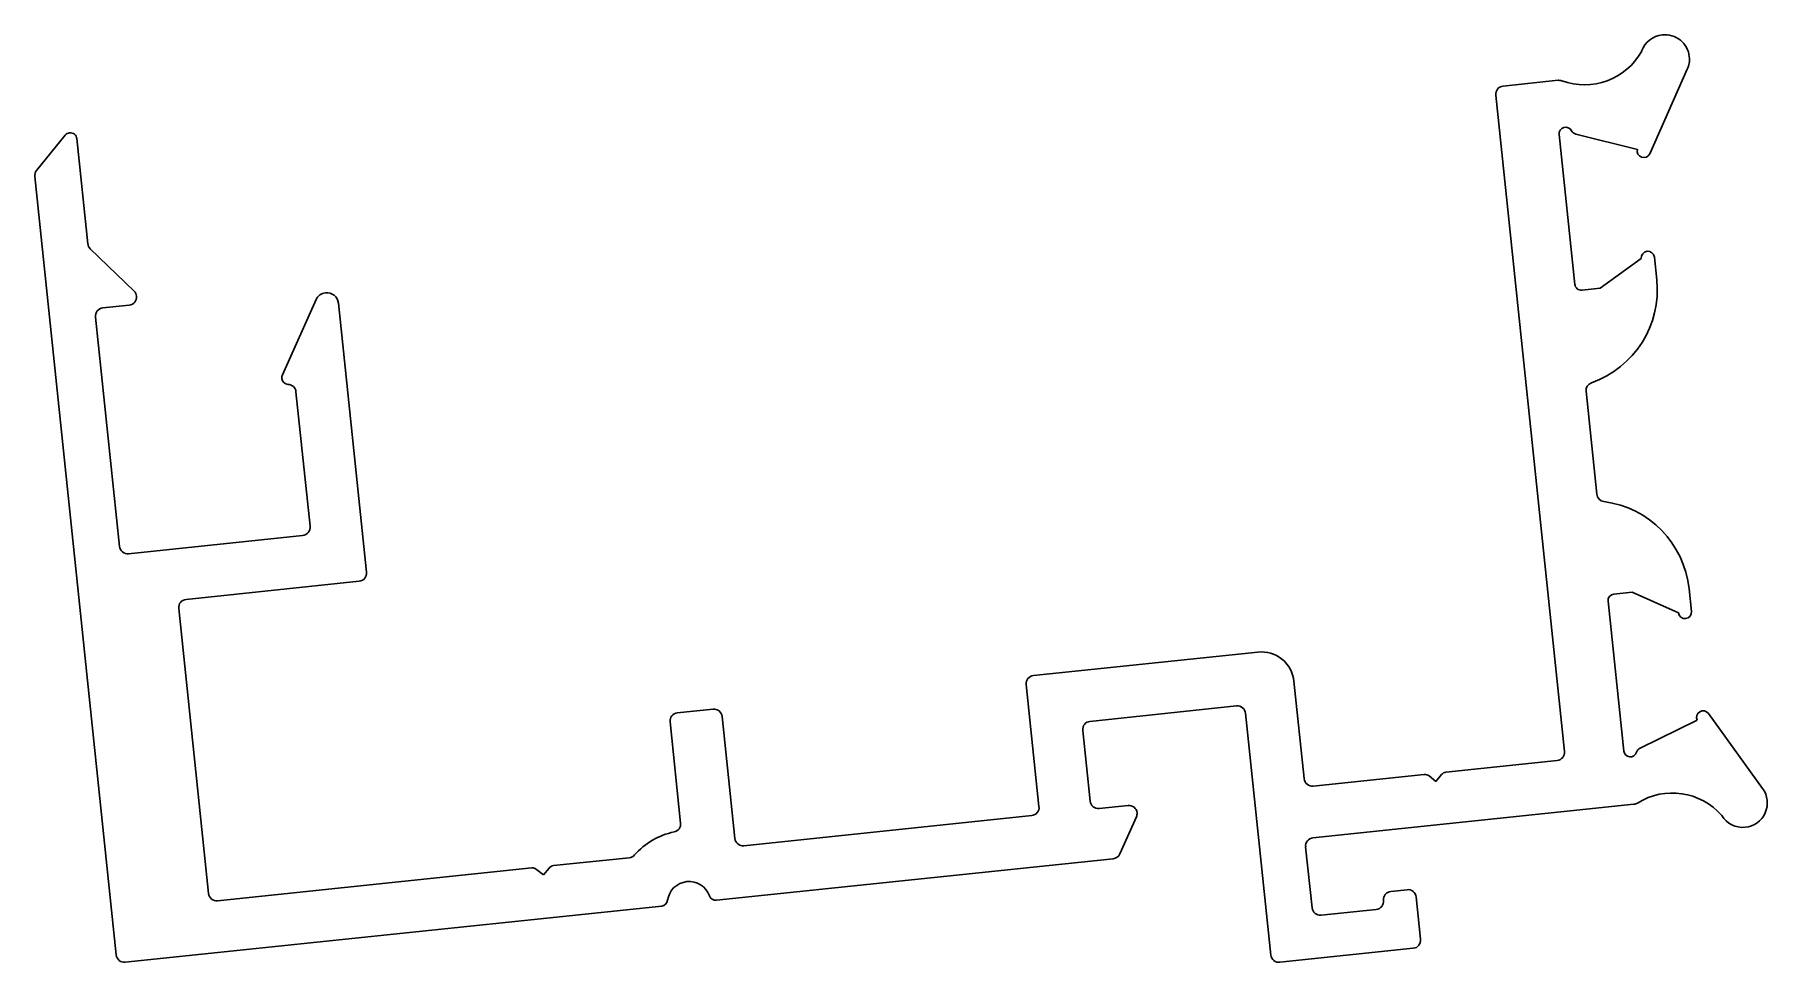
# Model space of a CAD drawing. Header units: inches. Extents: x -22.9 to 30.1, y 0.2 to 28.5.
import ezdxf

# ---------------------------------------------------------------- set-up
doc = ezdxf.new("R2010")
doc.units = ezdxf.units.IN
doc.header["$MEASUREMENT"] = 0
doc.layers.add('BEAD', color=152, linetype='Continuous')

msp = doc.modelspace()

# ---------------------------------------------------------------- linework, layer by layer
at = {"layer": 'BEAD', "color": 7, "lineweight": -2}
for p, q in [((23.665, 27.078), (21.985, 26.902)), ((26.462, 24.838), (27.611, 27.417)), ((21.762, 26.627), (23.862, 6.587)), ((-21.919, 25.404), (-22.797, 24.321)), ((24.178, 20.848), (23.698, 25.423)), ((24.203, 25.438), (26.086, 24.968)), ((-21.229, 22.091), (-21.565, 25.299)), ((-22.851, 24.138), (-20.362, 0.376)), ((-19.815, 20.642), (-21.153, 21.935)), ((26.206, 21.638), (24.954, 20.729)), ((26.676, 20.99), (26.604, 21.679)), ((24.954, 20.729), (24.397, 20.67)), ((-20.768, 20.129), (-19.963, 20.214)), ((-14.261, 20.382), (-15.286, 18.082)), ((-12.718, 12.06), (-13.578, 20.273)), ((-20.261, 12.849), (-20.994, 19.85)), ((-14.873, 17.569), (-14.443, 13.462)), ((24.849, 14.439), (24.519, 17.585)), ((-14.669, 13.183), (-19.986, 12.626)), ((-18.231, 11.231), (-12.94, 11.786)), ((25.67, 6.6), (25.191, 11.175)), ((25.369, 11.395), (25.926, 11.453)), ((25.926, 11.453), (27.339, 10.823)), ((27.737, 10.865), (27.665, 11.554)), ((-17.542, 2.25), (-18.454, 10.957)), ((14.499, 9.624), (7.647, 8.906)), ((7.424, 8.631), (7.814, 4.906)), ((15.91, 5.758), (15.598, 8.733)), ((9.372, 7.508), (13.847, 7.977)), ((-3.451, 7.492), (-3.128, 4.404)), ((-2.135, 7.881), (-3.229, 7.766)), ((-1.47, 3.933), (-1.86, 7.658)), ((14.122, 7.754), (14.895, 0.374)), ((27.911, 7.54), (26.167, 6.69)), ((29.911, 5.461), (28.253, 7.745)), ((9.376, 5.07), (9.149, 7.233)), ((19.577, 5.887), (16.189, 5.532)), ((19.935, 5.673), (19.726, 5.843)), ((20.105, 5.882), (19.935, 5.673)), ((23.639, 6.312), (20.242, 5.956)), ((10.533, 4.939), (9.651, 4.847)), ((16.18, 3.948), (25.98, 4.975)), ((7.592, 4.631), (-1.195, 3.711)), ((10.285, 3.463), (10.787, 4.589)), ((-4.697, 3.344), (-7.009, 3.102)), ((-2.037, 2.044), (10.08, 3.313)), ((16.152, 1.813), (15.957, 3.674)), ((-7.674, 3.032), (-17.267, 2.027)), ((-7.315, 2.818), (-7.525, 2.988)), ((-7.146, 3.028), (-7.315, 2.818)), ((19.055, 2.368), (18.558, 2.316)), ((19.465, 0.853), (19.33, 2.146)), ((-20.087, 0.153), (-3.706, 1.869)), ((18.113, 1.767), (16.427, 1.59)), ((15.17, 0.151), (19.243, 0.578))]:
    msp.add_line(p, q, dxfattribs=at)
for centre, radius, start, end in [((26.926, 27.722), 0.75, 95.98, 161.005), ((26.926, 27.722), 0.75, 5.98, 95.98), ((24.47, 28.94), 2, 249.783, 330.8675), ((26.926, 27.722), 0.75, 335.98, 5.98), ((23.691, 26.825), 0.254, 69.783, 95.98), ((22.011, 26.653), 0.25, 95.98, 185.98), ((-21.764, 25.278), 0.2, 95.98, 140.9801), ((-21.764, 25.278), 0.2, 5.98, 95.98), ((23.897, 25.444), 0.2, 28.3271, 185.98), ((24.252, 25.636), 0.203, 208.3271, 255.98), ((26.28, 24.92), 0.2, 165.98, 335.98), ((-22.602, 24.164), 0.25, 140.9799, 185.9798), ((-20.976, 22.118), 0.254, 185.98, 225.98), ((26.405, 21.659), 0.2, 5.98, 185.98), ((-19.989, 20.462), 0.25, 5.98, 45.98), ((24.376, 20.869), 0.2, 185.98, 275.98), ((23.693, 20.678), 3, 289.3224, 5.9799), ((-20.742, 19.877), 0.254, 95.98, 185.98), ((-19.989, 20.462), 0.25, 275.98, 5.98), ((-13.934, 20.236), 0.358, 95.98, 155.9799), ((-13.934, 20.236), 0.358, 5.9799, 95.98), ((-15.101, 17.999), 0.203, 155.98, 185.98), ((-15.101, 17.999), 0.203, 185.98, 266.8429), ((-15.126, 17.543), 0.254, 5.98, 86.8429), ((24.768, 17.611), 0.25, 109.3225, 185.98), ((25.098, 14.465), 0.25, 185.9801, 262.6376), ((24.681, 11.241), 3, 5.98, 82.6376), ((-14.696, 13.436), 0.254, 275.98, 5.98), ((-20.012, 12.875), 0.25, 185.98, 275.98), ((-12.966, 12.034), 0.25, 275.98, 5.98), ((-18.205, 10.983), 0.25, 95.98, 185.98), ((25.39, 11.196), 0.2, 95.98, 185.98), ((27.538, 10.844), 0.2, 185.98, 5.98), ((14.603, 8.629), 1, 5.98, 95.98), ((7.673, 8.657), 0.25, 95.98, 185.98), ((13.873, 7.728), 0.25, 5.98, 95.98), ((-3.203, 7.518), 0.25, 95.98, 185.98), ((-2.109, 7.632), 0.25, 5.98, 95.98), ((9.398, 7.259), 0.25, 95.98, 185.98), ((28.091, 7.628), 0.2, 35.98, 205.98), ((23.613, 6.561), 0.25, 275.98, 5.98), ((25.869, 6.621), 0.2, 185.98, 343.6329), ((26.256, 6.507), 0.203, 115.98, 163.6329), ((19.598, 5.685), 0.203, 50.98, 95.98), ((20.263, 5.754), 0.203, 95.98, 140.98), ((16.162, 5.784), 0.254, 185.98, 275.98), ((27.154, 3.32), 2, 41.0925, 122.1771), ((29.304, 5.02), 0.75, 275.98, 35.98), ((7.566, 4.88), 0.25, 275.98, 5.98), ((9.625, 5.096), 0.25, 185.98, 275.98), ((10.559, 4.691), 0.25, 5.98, 95.9799), ((25.954, 5.227), 0.254, 275.98, 302.1771), ((-3.381, 4.378), 0.254, 281.8728, 5.98), ((10.559, 4.691), 0.25, 335.98, 5.98), ((29.304, 5.02), 0.75, 210.955, 275.98), ((-2.872, 1.957), 2.22, 101.8728, 138.4808), ((-1.221, 3.959), 0.25, 185.98, 275.98), ((16.206, 3.7), 0.25, 95.98, 185.98), ((-4.724, 3.597), 0.254, 275.98, 318.4808), ((10.053, 3.566), 0.254, 275.98, 335.98), ((-7.653, 2.83), 0.203, 50.98, 95.98), ((-6.988, 2.9), 0.203, 95.98, 140.98), ((-17.293, 2.276), 0.25, 185.98, 275.98), ((-2.872, 1.957), 0.66, 19.589, 172.371), ((-2.058, 2.246), 0.203, 199.589, 275.98), ((18.584, 2.067), 0.25, 95.98, 185.98), ((19.081, 2.12), 0.25, 5.98, 95.98), ((-3.727, 2.071), 0.203, 275.98, 352.371), ((16.401, 1.839), 0.25, 185.98, 275.98), ((18.086, 2.015), 0.25, 275.98, 5.98), ((19.216, 0.827), 0.25, 275.98, 5.98), ((-20.113, 0.402), 0.25, 185.98, 275.98), ((15.144, 0.4), 0.25, 185.98, 275.98)]:
    msp.add_arc(centre, radius, start, end, dxfattribs=at)

doc.saveas('drawing.dxf')
